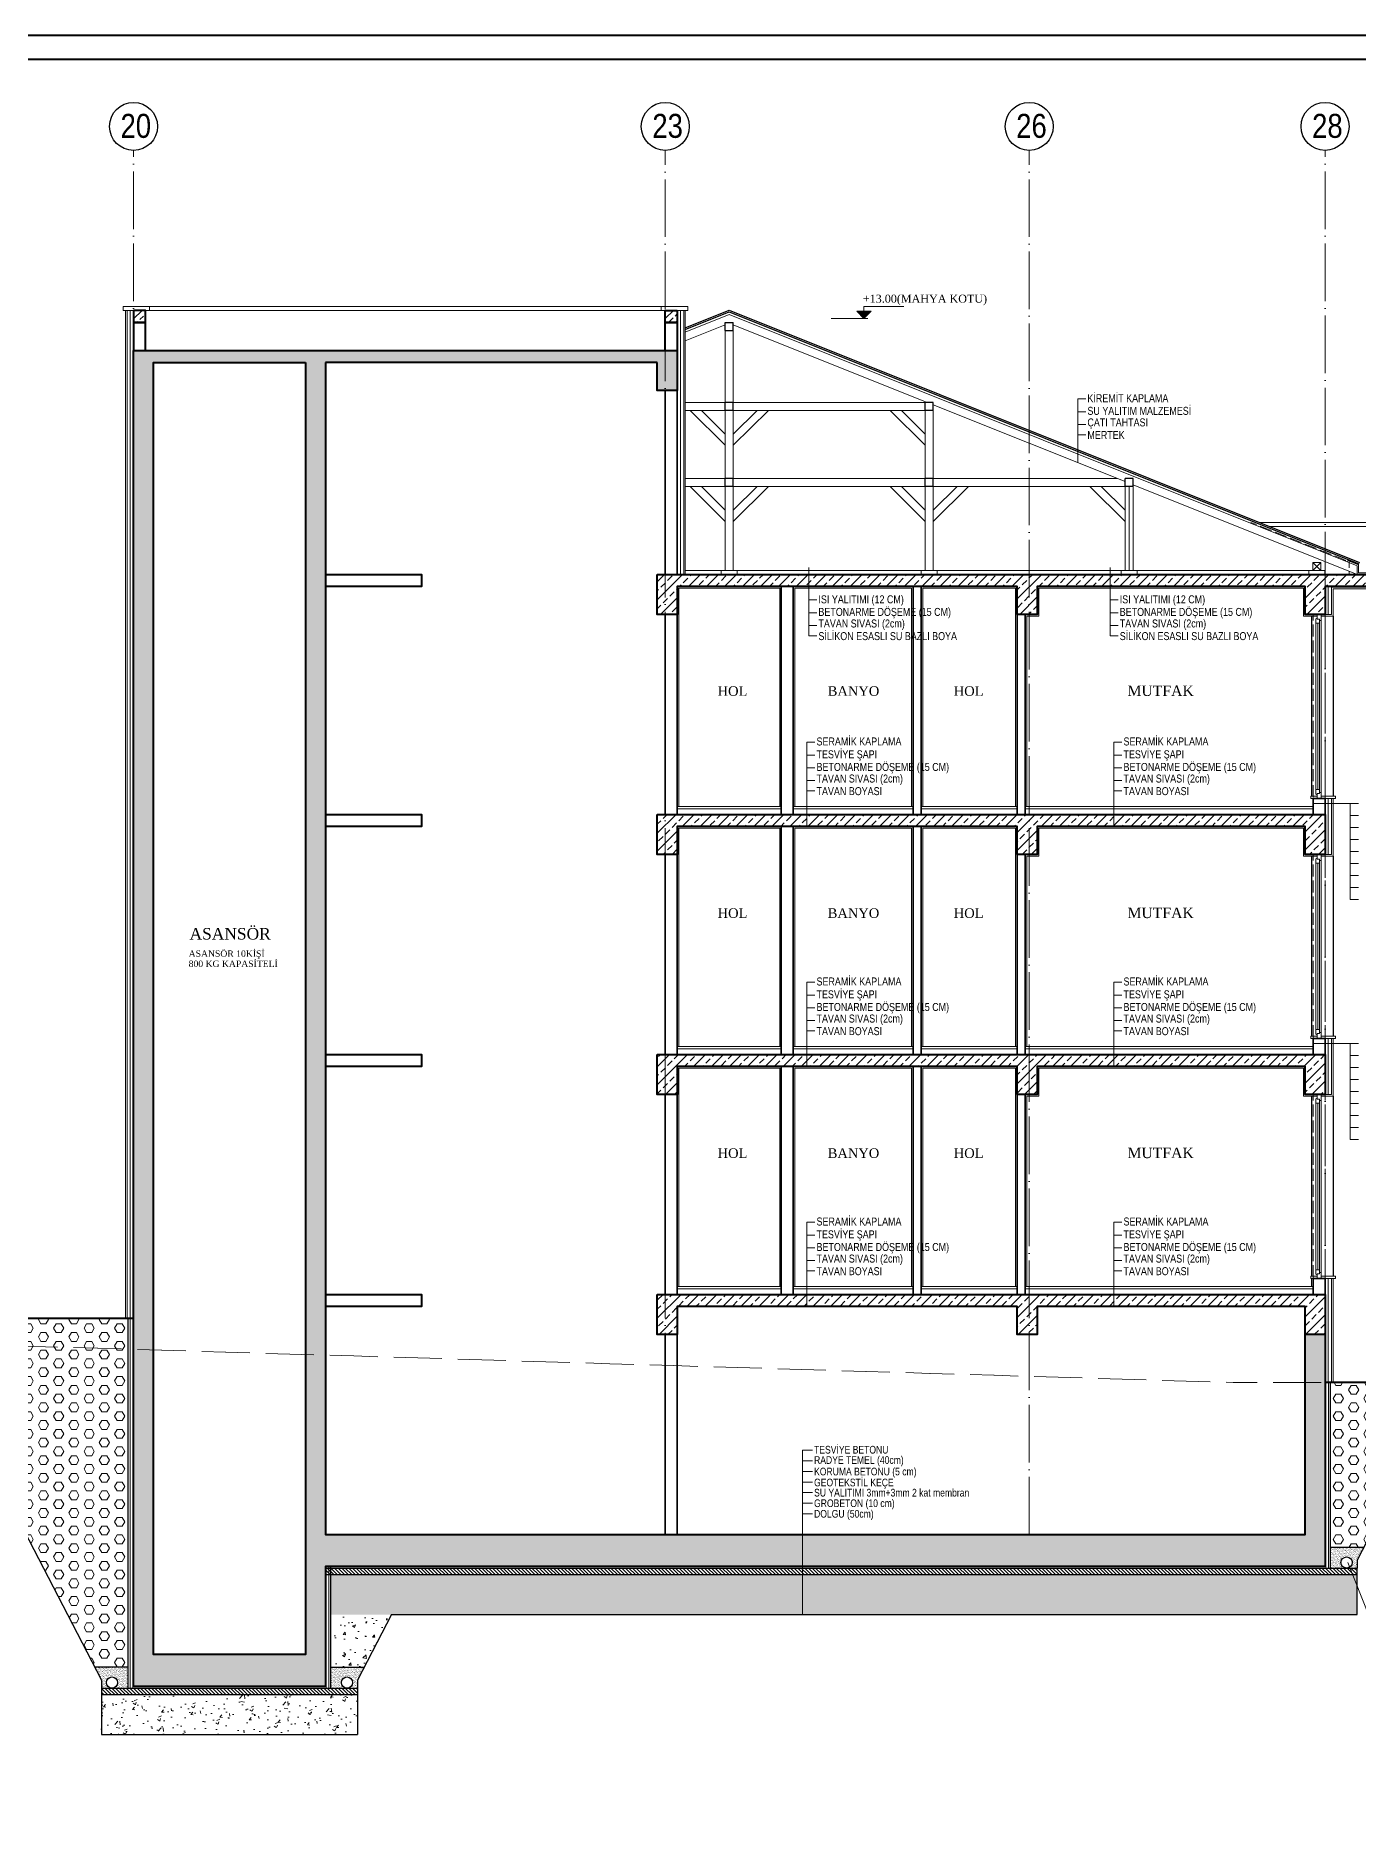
# Model space of a CAD drawing. Header units: millimetres. Extents: x 11587 to 81192, y -36083 to -25300.
# Drawn here: x 66343 to 67997, y -33809 to -31583 of the extents above; entities that cross this region are included whole.
import ezdxf

# ---------------------------------------------------------------- set-up
doc = ezdxf.new("R2010")
doc.units = ezdxf.units.MM
for name, pattern in [('AKS', [30, 24, -3, 0, -3]), ('IZDUSUM1', [20, 7.5, -5, 7.5, 0]), ('STRICHPUNKTX2', [2, 1, -0.5, 0, -0.5])]:
    doc.linetypes.add(name, pattern=pattern)
for name, color, linetype, lineweight in [('A-detay-yalıtım', 193, 'Continuous', 5), ('rtm-aks balon', 20, 'Continuous', 25), ('rtm-aks balon yazı', 7, 'Continuous', 20), ('rtm-aks yeni', 7, 'AKS', 20), ('rtm-antet-02', 140, 'Continuous', 40), ('rtm-beton', 102, 'Continuous', 25), ('rtm-cam', 141, 'Continuous', 9), ('rtm-duv tugla', 22, 'Continuous', 35), ('rtm-izdusum-üst ince', 8, 'IZDUSUM1', 5), ('rtm-izdusum-üst kalın', 211, 'IZDUSUM1', 15), ('rtm-kesit katmanı-04', 33, 'Continuous', 25), ('rtm-kesit katmanı-05', 153, 'Continuous', 20), ('rtm-kesit katmanı-06', 136, 'Continuous', 15), ('rtm-kesit katmanı-07', 244, 'Continuous', 9), ('rtm-kplm dos-seramik', 13, 'Continuous', 9), ('rtm-mhl-yazı-adı', 150, 'Continuous', 30), ('rtm-mhl-yazı-m2', 7, 'Continuous', 20), ('rtm-mhl-yazı-malzeme', 253, 'Continuous', 13), ('rtm-olcu-iç 01', 7, 'Continuous', 20), ('rtm-pen-ahsap', 35, 'Continuous', 13), ('rtm-plan katmanı-07', 135, 'Continuous', 9), ('rtm-sembol kot yazı', 7, 'Continuous', 20), ('rtm-sembol malzeme cizgisi', 242, 'Continuous', 20), ('rtm-symbol lvl', 242, 'Continuous', 20), ('rtm-sıva', 252, 'Continuous', 15), ('rtm-tarama-betonarme', 51, 'Continuous', 15), ('rtm-tarama-cakil', 8, 'Continuous', 5), ('rtm-tas_betonarme', 50, 'Continuous', 40), ('rtm-ylt-sürme', 4, 'Continuous', 5)]:
    doc.layers.add(name, color=color, linetype=linetype, lineweight=lineweight)
doc.layers.add('Tarama', color=7, linetype='Continuous')
doc.styles.add('AKSYAZI', font='ARIALN.TTF')
doc.styles.add('ARIAL', font='times.ttf')
doc.styles.get("Standard").update_dxf_attribs({"font": 'arial.ttf'})
doc.styles.add('VAZ-OLCU', font='times.ttf', dxfattribs={"height": 60})
doc.linetypes.add('BATTING', pattern='A,0.00254,-2.54,[134,ltypeshp.shx,S=2.54,R=0,X=-2.54,Y=0],-5.08,[134,ltypeshp.shx,S=2.54,R=180,X=2.54,Y=0],-2.54', length=10.16254)
pattern_1 = [(45, (-622932.126, -4568835.137), (-8.98025612, 8.98025612), []), (45, (-622923.146, -4568835.137), (-8.98025612, 8.98025612), [6.35, -3.175])]
pattern_2 = [(0, (34573.885, -2309.14), (0, 10.9985226), [6.35, -12.7]), (120, (34573.885, -2309.14), (-9.525, -5.4992613), [6.35, -12.7]), (60, (34580.235, -2309.14), (-9.525, 5.4992613), [6.35, -12.7])]
pattern_3 = [(37.5, (8403.004, -15857.9238), (-0.080001565, 2.447066187), [0, -1.9304, 0, -2.159, 0, -2.06375]), (7.5, (8403.004, -15857.9238), (2.24761642, 3.5841255), [0, -1.0414, 0, -1.7399, 0, -0.66675]), (327.5, (8401.4418, -15857.9238), (3.95496185, 0.00718592), [0, -0.635, 0, -2.286, 0, -2.9845]), (317.5, (8401.442, -15857.9238), (3.81778226, 1.11464662), [0, -0.3175, 0, -1.4986, 0, -1.7145])]
pattern_4 = [(45, (34573.885, -2309.14), (-11.22532, 11.22532), []), (45, (34585.11, -2309.14), (-11.22532, 11.22532), [7.9375, -3.96875])]

msp = doc.modelspace()

# ---------------------------------------------------------------- hatches: boundary and pattern name
at = {"layer": 'rtm-olcu-iç 01'}
h = msp.add_hatch(dxfattribs=at)
h.set_pattern_fill('AR-CONC', color=256, scale=0.2, style=0)
h.set_pattern_definition([(50, (-415118.576, -4539146.48), (36.4369338, -3.1878171), [3.81, -41.91]), (355, (-415118.576, -4539146.48), (-7.0486843, 38.21136905), [3.048, -33.52811683]), (100.4514447, (-415115.54, -4539146.745), (29.38824942, 35.02355038), [3.23800176, -35.61804892]), (46.1842, (-415118.576, -4539136.32), (54.2158082, -8.4084656), [5.715, -62.865]), (96.6355576, (-415114.06, -4539137.02), (47.4808268, 49.4852249), [4.8570046, -53.4271216]), (351.1841512, (-415118.576, -4539136.32), (47.4808268, 49.4852249), [4.5719934, -50.2919464]), (21, (-415113.496, -4539138.86), (30.32287825, -20.45303964), [3.81, -41.91]), (326, (-415113.496, -4539138.86), (12.36040567, 36.83759322), [3.048, -33.528]), (71.451445, (-415110.97, -4539140.564), (42.68328386, 16.38455378), [3.23800176, -35.61798752]), (37.5, (-415118.576, -4539146.48), (0.61772065, 16.911007775), [0, -33.1216, 0, -34.036, 0, -33.655]), (7.5, (-415118.576, -4539146.48), (13.3639325, 20.036114964), [0, -19.4056, 0, -32.3596, 0, -12.827]), (327.5, (-415129.904, -4539146.48), (27.118119033, -1.1457488), [0, -12.7, 0, -39.624, 0, -52.578]), (317.5, (-415134.984, -4539146.48), (29.62583628, 5.08529821), [0, -16.51, 0, -26.3144, 0, -37.338])])
h.paths.add_polyline_path([(66711.78, -33506.34), (66711.78, -33556.34), (67995.08, -33556.34), (67995.06, -33506.34)])
h = msp.add_hatch(dxfattribs=at)
h.set_pattern_fill('AR-CONC', color=256, scale=0.2, style=0)
h.set_pattern_definition([(50, (34573.885, -2309.14), (36.436934, -3.187817), [3.81, -41.91]), (355, (34573.885, -2309.14), (-7.048684, 38.21137), [3.048, -33.528117]), (100.451445, (34576.92, -2309.406), (29.38825, 35.02355), [3.238002, -35.61805]), (46.1842, (34573.885, -2298.98), (54.21581, -8.408466), [5.715, -62.865]), (96.63556, (34578.403, -2299.68), (47.480827, 49.485225), [4.857005, -53.42712]), (351.18415, (34573.885, -2298.98), (47.48083, 49.485225), [4.57199, -50.291946]), (21, (34578.965, -2301.52), (30.322878, -20.45304), [3.81, -41.91]), (326, (34578.965, -2301.52), (12.360406, 36.837593), [3.048, -33.528]), (71.451445, (34581.492, -2303.225), (42.683284, 16.384554), [3.238002, -35.617988]), (37.5, (34573.885, -2309.14), (0.6177207, 16.9110078), [0, -33.1216, 0, -34.036, 0, -33.655]), (7.5, (34573.885, -2309.14), (13.3639325, 20.036115), [0, -19.4056, 0, -32.3596, 0, -12.827]), (327.5, (34562.556, -2309.14), (27.118119, -1.145749), [0, -12.7, 0, -39.624, 0, -52.578]), (317.5, (34557.476, -2309.14), (29.625836, 5.085298), [0, -16.51, 0, -26.3144, 0, -37.338])])
h.paths.add_polyline_path([(66787.62, -33556.34), (66711.78, -33556.34), (66711.78, -33622.34), (66753.38, -33622.34)])
h = msp.add_hatch(dxfattribs=at)
h.set_pattern_fill('AR-CONC', color=256, scale=0.2, style=0)
h.set_pattern_definition([(50, (-415118.576, -4539296.48), (36.4369338, -3.1878171), [3.81, -41.91]), (355, (-415118.576, -4539296.48), (-7.0486843, 38.21136905), [3.048, -33.52811683]), (100.4514447, (-415115.54, -4539296.745), (29.38824942, 35.02355038), [3.23800176, -35.61804892]), (46.1842, (-415118.576, -4539286.32), (54.2158082, -8.4084656), [5.715, -62.865]), (96.6355576, (-415114.06, -4539287.02), (47.4808268, 49.4852249), [4.8570046, -53.4271216]), (351.1841512, (-415118.576, -4539286.32), (47.4808268, 49.4852249), [4.5719934, -50.2919464]), (21, (-415113.496, -4539288.86), (30.32287825, -20.45303964), [3.81, -41.91]), (326, (-415113.496, -4539288.86), (12.36040567, 36.83759322), [3.048, -33.528]), (71.451445, (-415110.97, -4539290.564), (42.68328386, 16.38455378), [3.23800176, -35.61798752]), (37.5, (-415118.576, -4539296.48), (0.61772065, 16.911007775), [0, -33.1216, 0, -34.036, 0, -33.655]), (7.5, (-415118.576, -4539296.48), (13.3639325, 20.036114964), [0, -19.4056, 0, -32.3596, 0, -12.827]), (327.5, (-415129.904, -4539296.48), (27.118119033, -1.1457488), [0, -12.7, 0, -39.624, 0, -52.578]), (317.5, (-415134.984, -4539296.48), (29.62583628, 5.08529821), [0, -16.51, 0, -26.3144, 0, -37.338])])
h.paths.add_polyline_path([(66745.07, -33706.34), (66745.07, -33656.34), (66425.08, -33656.34), (66425.08, -33706.34)])
at = {"layer": 'rtm-symbol lvl'}
msp.add_hatch(color=256, dxfattribs=at).paths.add_polyline_path([(67369.66, -31927.5), (67378.5, -31936.34), (67387.34, -31927.5)])
msp.add_hatch(color=256, dxfattribs=at).paths.add_polyline_path([(67369.66, -31927.5), (67378.5, -31936.34), (67387.34, -31927.5)])
at = {"layer": 'rtm-tarama-betonarme'}
h = msp.add_hatch(dxfattribs=at)
h.set_pattern_fill('ANSI33', color=256, scale=2)
h.set_pattern_definition(pattern_1)
h.paths.add_polyline_path([(66465.08, -31941.34), (66480.08, -31941.34), (66480.08, -31967.86), (66480.08, -31926.34), (66465.08, -31926.34)])
h = msp.add_hatch(dxfattribs=at)
h.set_pattern_fill('ANSI33', color=256, scale=2)
h.set_pattern_definition(pattern_1)
h.paths.add_polyline_path([(67145.08, -31941.34), (67130.08, -31941.34), (67130.08, -31967.86), (67130.08, -31926.34), (67145.08, -31926.34)])
at = {"layer": 'rtm-tarama-betonarme', "ltscale": 1.5}
h = msp.add_hatch(dxfattribs=at)
h.set_pattern_fill('ANSI33', color=256, scale=2.5, style=0)
h.set_pattern_definition(pattern_4)
h.paths.add_polyline_path([(66705.08, -31991.34), (67120.08, -31991.34), (67120.08, -32026.34), (67145.08, -32026.34), (67145.08, -31976.34), (66465.08, -31976.34), (66465.08, -33646.34), (66705.08, -33646.34), (66705.08, -33496.34), (66706.08, -33496.34), (67955.08, -33496.34), (67955.08, -33206.34), (67930.08, -33206.34), (67930.08, -33456.34), (66705.08, -33456.34)])
h.paths.add_polyline_path([(66680.08, -33606.34), (66490.08, -33606.34), (66490.08, -31991.34), (66680.08, -31991.34)], flags=16)
h = msp.add_hatch(dxfattribs=at)
h.set_pattern_fill('ANSI33', color=256, scale=2.5, style=0)
h.set_pattern_definition(pattern_4)
h.paths.add_polyline_path([(67595.08, -32271.34), (67930.08, -32271.34), (67930.08, -32306.34), (67955.08, -32306.34), (67955.08, -32271.34), (68035.08, -32271.34), (68035.08, -32256.34), (67120.08, -32256.34), (67120.08, -32306.34), (67145.08, -32306.34), (67145.08, -32271.34), (67570.08, -32271.34), (67570.08, -32306.34), (67595.08, -32306.34)])
h = msp.add_hatch(dxfattribs=at)
h.set_pattern_fill('ANSI33', color=256, scale=2.5, style=0)
h.set_pattern_definition(pattern_4)
h.paths.add_polyline_path([(67595.08, -32571.34), (67930.08, -32571.34), (67930.08, -32606.34), (67955.08, -32606.34), (67955.08, -32556.34), (67120.08, -32556.34), (67120.08, -32606.34), (67145.08, -32606.34), (67145.08, -32571.34), (67570.08, -32571.34), (67570.08, -32606.34), (67595.08, -32606.34)])
h = msp.add_hatch(dxfattribs=at)
h.set_pattern_fill('ANSI33', color=256, scale=2.5, style=0)
h.set_pattern_definition(pattern_4)
h.paths.add_polyline_path([(67930.08, -32871.34), (67930.08, -32906.34), (67955.08, -32906.34), (67955.08, -32856.34), (67120.08, -32856.34), (67120.08, -32906.34), (67145.08, -32906.34), (67145.08, -32871.34), (67570.08, -32871.34), (67570.08, -32906.34), (67595.08, -32906.34), (67595.08, -32871.34)])
h = msp.add_hatch(dxfattribs=at)
h.set_pattern_fill('ANSI33', color=256, scale=2.5, style=0)
h.set_pattern_definition(pattern_4)
h.paths.add_polyline_path([(67595.08, -33171.34), (67930.08, -33171.34), (67930.08, -33206.34), (67955.08, -33206.34), (67955.08, -33156.34), (67120.08, -33156.34), (67120.08, -33206.34), (67145.08, -33206.34), (67145.08, -33171.34), (67570.08, -33171.34), (67570.08, -33206.34), (67595.08, -33206.34)])
at = {"layer": 'rtm-tarama-cakil'}
h = msp.add_hatch(dxfattribs=at)
h.set_pattern_fill('HEX', color=256, scale=2, style=0)
h.set_pattern_definition(pattern_2)
h.paths.add_polyline_path([(66309.88, -33416.34), (66416.78, -33622.34), (66458.38, -33622.34), (66458.38, -33186.34), (66186.78, -33186.34), (66186.78, -33332.34), (66220.1, -33332.34), (66220.1, -33358.34), (66220.1, -33416.34)])
h = msp.add_hatch(dxfattribs=at)
h.set_pattern_fill('HEX', color=256, scale=2, style=0)
h.set_pattern_definition(pattern_2)
h.paths.add_polyline_path([(67961.78, -33266.34), (67961.78, -33472.34), (68003.38, -33472.34), (68110.28, -33266.34)])
h = msp.add_hatch(dxfattribs=at)
h.set_pattern_fill('AR-SAND', color=256, scale=0.05, style=0)
h.set_pattern_definition([(37.5, (8403.004, -15707.9238), (-0.080001565, 2.447066187), [0, -1.9304, 0, -2.159, 0, -2.06375]), (7.5, (8403.004, -15707.9238), (2.24761642, 3.5841255), [0, -1.0414, 0, -1.7399, 0, -0.66675]), (327.5, (8401.4418, -15707.9238), (3.95496185, 0.00718592), [0, -0.635, 0, -2.286, 0, -2.9845]), (317.5, (8401.442, -15707.9238), (3.81778226, 1.11464662), [0, -0.3175, 0, -1.4986, 0, -1.7145])])
edge = h.paths.add_edge_path()
edge.add_line((67961.78, -33472.34), (68003.38, -33472.34))
edge.add_line((68003.38, -33472.34), (67995.08, -33488.34))
edge.add_line((67995.08, -33488.34), (67995.08, -33498.35))
edge.add_line((67995.08, -33498.35), (67981.98, -33498.34))
edge.add_arc((67981.98, -33491.34), 7, 270, 360)
edge.add_arc((67981.98, -33491.34), 7, 360, 540)
edge.add_arc((67981.98, -33491.34), 7, 540, 630)
edge.add_line((67981.98, -33498.34), (67961.78, -33498.34))
edge.add_line((67961.78, -33498.34), (67961.78, -33472.34))
h = msp.add_hatch(dxfattribs=at)
h.set_pattern_fill('AR-SAND', color=256, scale=0.05, style=0)
h.set_pattern_definition(pattern_3)
edge = h.paths.add_edge_path()
edge.add_line((66458.35, -33622.34), (66416.78, -33622.34))
edge.add_line((66416.78, -33622.34), (66425.05, -33638.34))
edge.add_line((66425.05, -33638.34), (66425.05, -33648.35))
edge.add_line((66425.05, -33648.35), (66438.15, -33648.34))
edge.add_arc((66438.15, -33641.34), 7, 180, 270, ccw=False)
edge.add_arc((66438.15, -33641.34), 7, 0, 180, ccw=False)
edge.add_arc((66438.15, -33641.34), 7, -90, 0, ccw=False)
edge.add_line((66438.15, -33648.34), (66458.35, -33648.34))
edge.add_line((66458.35, -33648.34), (66458.35, -33622.34))
h = msp.add_hatch(dxfattribs=at)
h.set_pattern_fill('AR-SAND', color=256, scale=0.05, style=0)
h.set_pattern_definition(pattern_3)
edge = h.paths.add_edge_path()
edge.add_line((66711.8, -33622.34), (66753.38, -33622.34))
edge.add_line((66753.38, -33622.34), (66745.1, -33638.34))
edge.add_line((66745.1, -33638.34), (66745.1, -33648.35))
edge.add_line((66745.1, -33648.35), (66732, -33648.34))
edge.add_arc((66732, -33641.34), 7, 270, 360)
edge.add_arc((66732, -33641.34), 7, 360, 540)
edge.add_arc((66732, -33641.34), 7, 540, 630)
edge.add_line((66732, -33648.34), (66711.8, -33648.34))
edge.add_line((66711.8, -33648.34), (66711.8, -33622.34))
at = {"layer": 'Tarama'}
h = msp.add_hatch(dxfattribs=at)
h.set_pattern_fill('ANSI31', color=256, angle=90, style=0)
h.set_pattern_definition([(135, (-491175.693, -4547403.4504), (-2.2450640303, -2.2450640303), [])])
h.paths.add_polyline_path([(66705.08, -33498.34), (66705.08, -33506.34), (67995.06, -33506.34), (67995.05, -33498.34)])
h = msp.add_hatch(dxfattribs=at)
h.set_pattern_fill('ANSI31', color=256, angle=90, style=0)
h.set_pattern_definition([(135, (-491175.693, -4547553.4504), (-2.2450640303, -2.2450640303), [])])
h.paths.add_polyline_path([(66745.07, -33656.34), (66745.07, -33648.34), (66425.08, -33648.34), (66425.08, -33656.34)])

# ---------------------------------------------------------------- linework, layer by layer
at = {"layer": 'A-detay-yalıtım', "linetype": 'BATTING', "ltscale": 0.35}
for points in [[(66461.08, -33186.34), (66461.08, -31926.34)], [(67149.08, -32256.34), (67149.08, -31926.34)], [(67959.08, -32306.34), (67959.08, -32271.34)], [(67959.08, -32606.34), (67959.08, -32536.34)], [(67959.08, -32906.34), (67959.08, -32836.34)], [(67959.08, -33266.34), (67959.08, -33136.34)]]:
    msp.add_lwpolyline(points, dxfattribs=at)
at = {"layer": 'A-detay-yalıtım', "linetype": 'BATTING', "ltscale": 0.2}
for points in [[(66460.88, -33648.34), (66460.88, -33186.34)], [(67959.28, -33498.34), (67959.28, -33266.34)], [(66709.28, -33648.34), (66709.28, -33496.34)]]:
    msp.add_lwpolyline(points, dxfattribs=at)
at = {"layer": 'rtm-aks balon'}
for centre in [(66465.08, -31696.34), (67130.08, -31696.34), (67585.08, -31696.34), (67955.08, -31696.34)]:
    msp.add_circle(centre, 30, dxfattribs=at)
at = {"layer": 'rtm-aks yeni', "ltscale": 3}
for p, q in [((66465.08, -33356.34), (66465.08, -31726.34)), ((67130.08, -33456.34), (67130.08, -31726.34)), ((67585.08, -33456.34), (67585.08, -31726.34)), ((67955.08, -33356.34), (67955.08, -31726.34))]:
    msp.add_line(p, q, dxfattribs=at)
at = {"layer": 'rtm-antet-02'}
msp.add_lwpolyline([(59791.61, -31582.89), (59791.61, -36082.89), (68391.61, -36082.89), (68391.61, -31582.89), (59791.61, -31582.89)], dxfattribs=at)
msp.add_lwpolyline([(59821.61, -31612.89), (59821.61, -36052.89), (68361.61, -36052.89), (68361.61, -31612.89)], close=True, dxfattribs=at)
at = {"layer": 'rtm-beton'}
msp.add_line((66705.08, -33498.34), (67995.08, -33498.34), dxfattribs=at)
for points in [[(66705.08, -33506.34), (67995.06, -33506.34)], [(66787.62, -33556.34), (67995.08, -33556.34), (67995.05, -33498.34)], [(66787.62, -33556.34), (66745.07, -33638.34), (66745.07, -33648.34)], [(66425.07, -33648.34), (66745.07, -33648.34)], [(66425.08, -33648.34), (66425.08, -33706.34), (66745.07, -33706.34)], [(66745.07, -33648.34), (66745.07, -33706.34)], [(66425.08, -33656.34), (66745.07, -33656.34)]]:
    msp.add_lwpolyline(points, dxfattribs=at)
at = {"layer": 'rtm-cam'}
for p, q in [((67945.83, -32317.34), (67945.83, -32525.34)), ((67945.83, -32617.34), (67945.83, -32825.34)), ((67945.83, -32917.34), (67945.83, -33125.34))]:
    msp.add_line(p, q, dxfattribs=at)
at = {"layer": 'rtm-duv tugla'}
for points in [[(67130.08, -32026.34), (67130.08, -32256.34)], [(67145.08, -32026.34), (67145.08, -32256.34)], [(67275.08, -32271.34), (67275.08, -32556.34)], [(67290.08, -32271.34), (67290.08, -32556.34)], [(67440.08, -32271.34), (67440.08, -32556.34)], [(67450.08, -32271.34), (67450.08, -32556.34)], [(67130.08, -32306.34), (67130.08, -32556.34)], [(67145.08, -32306.34), (67145.08, -32556.34)], [(67570.08, -32306.34), (67570.08, -32556.34)], [(67580.08, -32306.34), (67580.08, -32556.34)], [(67955.08, -32556.34), (67955.08, -32536.34), (67940.08, -32536.34), (67940.08, -32556.34)], [(67275.08, -32571.34), (67275.08, -32856.34)], [(67290.08, -32571.34), (67290.08, -32856.34)], [(67440.08, -32571.34), (67440.08, -32856.34)], [(67450.08, -32571.34), (67450.08, -32856.34)], [(67130.08, -32606.34), (67130.08, -32856.34)], [(67145.08, -32606.34), (67145.08, -32856.34)], [(67570.08, -32606.34), (67570.08, -32856.34)], [(67580.08, -32606.34), (67580.08, -32856.34)], [(67955.08, -32856.34), (67955.08, -32836.34), (67940.08, -32836.34), (67940.08, -32856.34)], [(67275.08, -32871.34), (67275.08, -33156.34)], [(67290.08, -32871.34), (67290.08, -33156.34)], [(67440.08, -32871.34), (67440.08, -33156.34)], [(67450.08, -32871.34), (67450.08, -33156.34)], [(67130.08, -32906.34), (67130.08, -33156.34)], [(67145.08, -32906.34), (67145.08, -33156.34)], [(67570.08, -32906.34), (67570.08, -33156.34)], [(67580.08, -32906.34), (67580.08, -33156.34)], [(67955.08, -33156.34), (67955.08, -33136.34), (67940.08, -33136.34), (67940.08, -33156.34)], [(67130.08, -33206.34), (67130.08, -33456.34)], [(67145.08, -33206.34), (67145.08, -33456.34)]]:
    msp.add_lwpolyline(points, dxfattribs=at)
at = {"layer": 'rtm-izdusum-üst ince'}
for points in [[(67862.3, -32191.34), (67985.08, -32240.45), (67985.08, -32256.34)], [(67940.08, -32306.34), (67940.08, -32536.34)], [(67955.08, -32306.34), (67955.08, -32536.34)], [(67940.08, -32606.34), (67940.08, -32836.34)], [(67955.08, -32606.34), (67955.08, -32836.34)], [(67940.08, -32906.34), (67940.08, -33136.34)], [(67955.08, -32906.34), (67955.08, -33136.34)]]:
    msp.add_lwpolyline(points, dxfattribs=at)
at = {"layer": 'rtm-izdusum-üst kalın', "ltscale": 4}
msp.add_lwpolyline([(60190.08, -33186.34), (61915.08, -33216.34), (66180.08, -33216.34), (67840.08, -33266.34), (68123.7, -33266.34)], dxfattribs=at)
at = {"layer": 'rtm-kesit katmanı-04'}
for p, q in [((67205.08, -31941.34), (67215.08, -31941.34)), ((67205.08, -31951.34), (67215.08, -31951.34)), ((67215.08, -32041.34), (67205.08, -32041.34)), ((67465.08, -32041.34), (67455.08, -32041.34)), ((67215.08, -32051.34), (67205.08, -32051.34)), ((67465.08, -32051.34), (67455.08, -32051.34)), ((67215.08, -32136.34), (67205.08, -32136.34)), ((67465.08, -32136.34), (67455.08, -32136.34)), ((67715.08, -32136.34), (67705.08, -32136.34)), ((67215.08, -32146.34), (67205.08, -32146.34)), ((67465.08, -32146.34), (67455.08, -32146.34)), ((67715.08, -32146.34), (67705.08, -32146.34))]:
    msp.add_line(p, q, dxfattribs=at)
for points in [[(67155.08, -31948.19), (67210.08, -31926.19), (67998.24, -32241.45)], [(67155.08, -31950.34), (67210.08, -31928.34), (67997.5, -32243.31)], [(67205.08, -31951.34), (67205.08, -31941.34)], [(67215.08, -31951.34), (67215.08, -31941.34)], [(67205.08, -32051.34), (67205.08, -32041.34)], [(67215.08, -32051.34), (67215.08, -32041.34)], [(67455.08, -32051.34), (67455.08, -32041.34)], [(67465.08, -32051.34), (67465.08, -32041.34)], [(67205.08, -32146.34), (67205.08, -32136.34)], [(67215.08, -32146.34), (67215.08, -32136.34)], [(67455.08, -32146.34), (67455.08, -32136.34)], [(67465.08, -32146.34), (67465.08, -32136.34)], [(67705.08, -32146.34), (67705.08, -32136.34)], [(67715.08, -32146.34), (67715.08, -32136.34)], [(67938.08, -32308.34), (67938.08, -32533.34)], [(67965.08, -32308.34), (67965.08, -32533.34)], [(67938.08, -32608.34), (67938.08, -32833.34)], [(67965.08, -32608.34), (67965.08, -32833.34)], [(67938.08, -32908.34), (67938.08, -33133.34)], [(67965.08, -32908.34), (67965.08, -33133.34)], [(66458.38, -33648.34), (66458.38, -33186.34)], [(67961.78, -33498.34), (67961.78, -33266.34)], [(68110.28, -33266.34), (67995.08, -33488.34), (67995.08, -33498.34)], [(66220.1, -33416.34), (66309.88, -33416.34), (66425.08, -33638.34), (66425.08, -33648.34)], [(67961.78, -33472.34), (68003.38, -33472.34)], [(66711.78, -33648.34), (66711.78, -33496.34)], [(66458.35, -33622.34), (66416.78, -33622.34)], [(66711.8, -33622.34), (66753.38, -33622.34)]]:
    msp.add_lwpolyline(points, dxfattribs=at)
for centre in [(67981.98, -33491.34), (66438.15, -33641.34), (66732, -33641.34)]:
    msp.add_circle(centre, 7, dxfattribs=at)
at = {"layer": 'rtm-kesit katmanı-05'}
for p, q in [((67205.08, -32251.34), (67205.08, -31951.34)), ((67215.08, -32251.34), (67215.08, -31951.34)), ((67455.08, -32251.34), (67455.08, -32051.34)), ((67465.08, -32251.34), (67465.08, -32051.34)), ((67705.08, -32251.34), (67705.08, -32146.34)), ((67710.08, -32146.34), (67710.08, -32251.34)), ((67715.08, -32251.34), (67715.08, -32146.34))]:
    msp.add_line(p, q, dxfattribs=at)
for points in [[(67995.08, -32245.57), (67210.08, -31931.57), (67155.08, -31953.57)], [(67155.08, -31964.34), (67205.08, -31944.34)], [(67457.58, -32041.34), (67215.08, -31944.34)], [(67465.08, -32041.34), (67155.08, -32041.34)], [(67705.08, -32140.34), (67465.08, -32044.34)], [(67465.08, -32051.34), (67155.08, -32051.34)], [(67205.08, -32094.99), (67205.08, -32094.99), (67161.09, -32051.34)], [(67175.29, -32051.34), (67205.08, -32080.9)], [(67244.87, -32051.34), (67215.08, -32080.9)], [(67215.08, -32094.99), (67215.08, -32094.99), (67259.06, -32051.34)], [(67455.08, -32094.99), (67455.08, -32094.99), (67411.09, -32051.34)], [(67425.29, -32051.34), (67455.08, -32080.9)], [(67695.08, -32136.34), (67155.08, -32136.34)], [(67705.08, -32146.34), (67155.08, -32146.34)], [(67205.08, -32189.99), (67205.08, -32189.99), (67161.09, -32146.34)], [(67175.29, -32146.34), (67205.08, -32175.9)], [(67244.87, -32146.34), (67215.08, -32175.9)], [(67215.08, -32189.99), (67215.08, -32189.99), (67259.06, -32146.34)], [(67455.08, -32189.99), (67455.08, -32189.99), (67411.09, -32146.34)], [(67425.29, -32146.34), (67455.08, -32175.9)], [(67494.87, -32146.34), (67465.08, -32175.9)], [(67465.08, -32189.99), (67465.08, -32189.99), (67509.06, -32146.34)], [(67705.08, -32189.99), (67705.08, -32189.99), (67661.09, -32146.34)], [(67675.29, -32146.34), (67705.08, -32175.9)], [(67995.08, -32256.34), (67715.08, -32144.34)], [(67220.08, -32256.34), (67220.08, -32251.34), (67200.08, -32251.34), (67200.08, -32256.34)], [(67220.08, -32256.34), (67220.08, -32251.34), (67200.08, -32251.34), (67200.08, -32256.34)], [(67470.08, -32256.34), (67470.08, -32251.34), (67450.08, -32251.34), (67450.08, -32256.34)], [(67470.08, -32256.34), (67470.08, -32251.34), (67450.08, -32251.34), (67450.08, -32256.34)], [(67720.08, -32256.34), (67720.08, -32251.34), (67700.08, -32251.34), (67700.08, -32256.34)], [(67720.08, -32256.34), (67720.08, -32251.34), (67700.08, -32251.34), (67700.08, -32256.34)], [(67949.62, -32251.34), (67949.62, -32241.34), (67939.62, -32241.34), (67939.62, -32251.34), (67954.62, -32251.34), (67954.62, -32256.34), (67934.62, -32256.34), (67934.62, -32251.34), (67949.62, -32251.34)], [(67995.08, -32256.34), (67995.08, -32245.57)]]:
    msp.add_lwpolyline(points, dxfattribs=at)
at = {"layer": 'rtm-kesit katmanı-06'}
msp.add_lwpolyline([(67934.62, -32251.34), (67155.08, -32251.34)], dxfattribs=at)
at = {"layer": 'rtm-kesit katmanı-07', "ltscale": 2}
for points in [[(67939.62, -32241.34), (67949.62, -32251.34)], [(67939.62, -32251.34), (67949.62, -32241.34)]]:
    msp.add_lwpolyline(points, dxfattribs=at)
at = {"layer": 'rtm-kplm dos-seramik'}
for points in [[(67945.08, -32536.34), (67937.08, -32536.34), (67937.08, -32533.34), (67945.08, -32533.34)], [(67950.08, -32536.34), (67968.08, -32536.34), (67968.08, -32533.34), (67950.08, -32533.34)], [(67145.08, -32546.34), (67275.08, -32546.34)], [(67145.08, -32549.34), (67275.08, -32549.34)], [(67290.08, -32546.34), (67440.08, -32546.34)], [(67290.08, -32549.34), (67440.08, -32549.34)], [(67450.08, -32546.34), (67570.08, -32546.34)], [(67450.08, -32549.34), (67570.08, -32549.34)], [(67580.08, -32546.34), (67940.08, -32546.34)], [(67580.08, -32549.34), (67940.08, -32549.34)], [(67145.08, -32846.34), (67275.08, -32846.34)], [(67145.08, -32849.34), (67275.08, -32849.34)], [(67290.08, -32846.34), (67440.08, -32846.34)], [(67290.08, -32849.34), (67440.08, -32849.34)], [(67450.08, -32846.34), (67570.08, -32846.34)], [(67450.08, -32849.34), (67570.08, -32849.34)], [(67580.08, -32846.34), (67940.08, -32846.34)], [(67580.08, -32849.34), (67940.08, -32849.34)], [(67945.08, -32836.34), (67937.08, -32836.34), (67937.08, -32833.34), (67945.08, -32833.34)], [(67950.08, -32836.34), (67968.08, -32836.34), (67968.08, -32833.34), (67950.08, -32833.34)], [(67945.08, -33136.34), (67937.08, -33136.34), (67937.08, -33133.34), (67945.08, -33133.34)], [(67950.08, -33136.34), (67968.08, -33136.34), (67968.08, -33133.34), (67950.08, -33133.34)], [(67145.08, -33146.34), (67275.08, -33146.34)], [(67145.08, -33149.34), (67275.08, -33149.34)], [(67290.08, -33146.34), (67440.08, -33146.34)], [(67290.08, -33149.34), (67440.08, -33149.34)], [(67450.08, -33146.34), (67570.08, -33146.34)], [(67450.08, -33149.34), (67570.08, -33149.34)], [(67580.08, -33146.34), (67940.08, -33146.34)], [(67580.08, -33149.34), (67940.08, -33149.34)]]:
    msp.add_lwpolyline(points, dxfattribs=at)
at = {"layer": 'rtm-pen-ahsap'}
for p, q in [((67943.58, -32311.71), (67943.58, -32317.34)), ((67943.58, -32525.34), (67943.58, -32317.34)), ((67948.08, -32317.34), (67943.58, -32317.34)), ((67945.08, -32306.34), (67945.08, -32312.34)), ((67948.08, -32312.34), (67945.08, -32312.34)), ((67948.08, -32312.34), (67948.08, -32317.34)), ((67950.08, -32313.84), (67948.08, -32313.84)), ((67948.08, -32525.34), (67948.08, -32317.34)), ((67950.08, -32313.84), (67950.08, -32306.34)), ((67948.08, -32525.34), (67943.58, -32525.34)), ((67943.58, -32525.34), (67943.58, -32530.98)), ((67943.58, -32530.98), (67945.08, -32531.84)), ((67948.08, -32530.34), (67945.08, -32530.34)), ((67945.08, -32536.34), (67945.08, -32530.34)), ((67945.08, -32536.34), (67950.08, -32536.34)), ((67948.08, -32525.34), (67948.08, -32530.34)), ((67950.08, -32528.84), (67948.08, -32528.84)), ((67950.08, -32528.84), (67950.08, -32536.34)), ((67945.08, -32606.34), (67945.08, -32612.34)), ((67950.08, -32613.84), (67950.08, -32606.34)), ((67943.58, -32611.71), (67943.58, -32617.34)), ((67943.58, -32825.34), (67943.58, -32617.34)), ((67948.08, -32617.34), (67943.58, -32617.34)), ((67948.08, -32612.34), (67945.08, -32612.34)), ((67948.08, -32612.34), (67948.08, -32617.34)), ((67950.08, -32613.84), (67948.08, -32613.84)), ((67948.08, -32825.34), (67948.08, -32617.34)), ((67948.08, -32825.34), (67943.58, -32825.34)), ((67943.58, -32825.34), (67943.58, -32830.98)), ((67948.08, -32825.34), (67948.08, -32830.34)), ((67950.08, -32828.84), (67948.08, -32828.84)), ((67950.08, -32828.84), (67950.08, -32836.34)), ((67943.58, -32830.98), (67945.08, -32831.84)), ((67948.08, -32830.34), (67945.08, -32830.34)), ((67945.08, -32836.34), (67945.08, -32830.34)), ((67945.08, -32836.34), (67950.08, -32836.34)), ((67943.58, -32911.71), (67943.58, -32917.34)), ((67943.58, -33125.34), (67943.58, -32917.34)), ((67948.08, -32917.34), (67943.58, -32917.34)), ((67945.08, -32906.34), (67945.08, -32912.34)), ((67948.08, -32912.34), (67945.08, -32912.34)), ((67948.08, -32912.34), (67948.08, -32917.34)), ((67950.08, -32913.84), (67948.08, -32913.84)), ((67948.08, -33125.34), (67948.08, -32917.34)), ((67950.08, -32913.84), (67950.08, -32906.34)), ((67948.08, -33125.34), (67943.58, -33125.34)), ((67943.58, -33125.34), (67943.58, -33130.98)), ((67943.58, -33130.98), (67945.08, -33131.84)), ((67948.08, -33130.34), (67945.08, -33130.34)), ((67945.08, -33136.34), (67945.08, -33130.34)), ((67945.08, -33136.34), (67950.08, -33136.34)), ((67948.08, -33125.34), (67948.08, -33130.34)), ((67950.08, -33128.84), (67948.08, -33128.84)), ((67950.08, -33128.84), (67950.08, -33136.34))]:
    msp.add_line(p, q, dxfattribs=at)
for points in [[(67943.58, -32311.71), (67945.08, -32310.84)], [(67943.58, -32611.71), (67945.08, -32610.84)], [(67943.58, -32911.71), (67945.08, -32910.84)]]:
    msp.add_lwpolyline(points, dxfattribs=at)
at = {"layer": 'rtm-plan katmanı-07'}
for points in [[(67950.08, -32313.84), (67950.08, -32528.84)], [(67950.08, -32613.84), (67950.08, -32828.84)], [(67950.08, -32913.84), (67950.08, -33128.84)]]:
    msp.add_lwpolyline(points, dxfattribs=at)
at = {"layer": 'rtm-sembol malzeme cizgisi'}
for p, q in [((67655.82, -32036.85), (67645.75, -32036.85)), ((67655.82, -32052.98), (67645.75, -32052.98)), ((67655.82, -32068.78), (67645.75, -32068.78)), ((67655.82, -32081.86), (67645.75, -32081.86)), ((67319.44, -32288.17), (67309.37, -32288.17)), ((67696.24, -32288.17), (67686.17, -32288.17)), ((67319.44, -32304.31), (67309.37, -32304.31)), ((67696.24, -32304.31), (67686.17, -32304.31)), ((67319.44, -32320.1), (67309.37, -32320.1)), ((67319.44, -32333.18), (67309.37, -32333.18)), ((67696.24, -32320.1), (67686.17, -32320.1)), ((67696.24, -32333.18), (67686.17, -32333.18)), ((67317.07, -32465.81), (67307, -32465.81)), ((67700.92, -32465.81), (67690.85, -32465.81)), ((67317.07, -32482.29), (67307, -32482.29)), ((67700.92, -32482.29), (67690.85, -32482.29)), ((67317.07, -32498.08), (67307, -32498.08)), ((67317.07, -32513.88), (67307, -32513.88)), ((67700.92, -32498.08), (67690.85, -32498.08)), ((67700.92, -32513.88), (67690.85, -32513.88)), ((67317.07, -32526.96), (67307, -32526.96)), ((67700.92, -32526.96), (67690.85, -32526.96)), ((67940.08, -32542.48), (67996.7, -32542.48)), ((67986.52, -32557.48), (67996.7, -32557.48)), ((67986.52, -32572.48), (67996.7, -32572.48)), ((67986.52, -32587.48), (67996.7, -32587.48)), ((67986.52, -32602.48), (67996.7, -32602.48)), ((67986.52, -32617.48), (67996.7, -32617.48)), ((67986.52, -32632.48), (67996.7, -32632.48)), ((67986.52, -32647.48), (67996.7, -32647.48)), ((67986.52, -32662.48), (67996.7, -32662.48)), ((67317.07, -32765.81), (67307, -32765.81)), ((67317.07, -32782.29), (67307, -32782.29)), ((67700.92, -32765.81), (67690.85, -32765.81)), ((67700.92, -32782.29), (67690.85, -32782.29)), ((67317.07, -32798.08), (67307, -32798.08)), ((67700.92, -32798.08), (67690.85, -32798.08)), ((67317.07, -32813.88), (67307, -32813.88)), ((67317.07, -32826.96), (67307, -32826.96)), ((67700.92, -32813.88), (67690.85, -32813.88)), ((67700.92, -32826.96), (67690.85, -32826.96)), ((67940.08, -32842.79), (67996.7, -32842.79)), ((67986.52, -32857.79), (67996.7, -32857.79)), ((67986.52, -32872.79), (67996.7, -32872.79)), ((67986.52, -32887.79), (67996.7, -32887.79)), ((67986.52, -32902.79), (67996.7, -32902.79)), ((67986.52, -32917.79), (67996.7, -32917.79)), ((67986.52, -32932.79), (67996.7, -32932.79)), ((67986.52, -32947.79), (67996.7, -32947.79)), ((67986.52, -32962.79), (67996.7, -32962.79)), ((67317.07, -33065.81), (67307, -33065.81)), ((67700.92, -33065.81), (67690.85, -33065.81)), ((67317.07, -33082.29), (67307, -33082.29)), ((67700.92, -33082.29), (67690.85, -33082.29)), ((67317.07, -33098.08), (67307, -33098.08)), ((67317.07, -33113.88), (67307, -33113.88)), ((67700.92, -33098.08), (67690.85, -33098.08)), ((67700.92, -33113.88), (67690.85, -33113.88)), ((67317.07, -33126.96), (67307, -33126.96)), ((67700.92, -33126.96), (67690.85, -33126.96)), ((67301.74, -33556.34), (67301.74, -33350.92)), ((67301.74, -33350.92), (67313.96, -33350.92)), ((67301.74, -33364.42), (67313.96, -33364.42)), ((67301.74, -33377.62), (67313.96, -33377.62)), ((67301.74, -33390.82), (67313.96, -33390.82)), ((67301.74, -33404.02), (67313.96, -33404.02)), ((67301.74, -33417.22), (67313.96, -33417.22)), ((67301.74, -33430.42), (67313.96, -33430.42))]:
    msp.add_line(p, q, dxfattribs=at)
for points in [[(67645.75, -32116.61), (67645.75, -32036.85)], [(67309.37, -32333.18), (67309.37, -32247.65)], [(67686.17, -32333.18), (67686.17, -32247.65)], [(67307, -32571.34), (67307, -32465.81)], [(67690.85, -32571.34), (67690.85, -32465.81)], [(67986.52, -32542.48), (67986.52, -32662.48)], [(67307, -32871.34), (67307, -32765.81)], [(67690.85, -32871.34), (67690.85, -32765.81)], [(67986.52, -32842.79), (67986.52, -32962.79)], [(67307, -33171.34), (67307, -33065.81)], [(67690.85, -33171.34), (67690.85, -33065.81)], [(67983.65, -33491.34), (68019.41, -33581.67), (68215.66, -33581.67)]]:
    msp.add_lwpolyline(points, dxfattribs=at)
at = {"layer": 'rtm-symbol lvl'}
msp.add_line((67337.66, -31936.34), (67383.45, -31936.34), dxfattribs=at)
msp.add_lwpolyline([(67369.66, -31927.5), (67378.5, -31936.34), (67387.34, -31927.5)], close=True, dxfattribs=at)
msp.add_lwpolyline([(67369.66, -31927.5), (67378.5, -31936.34), (67387.34, -31927.5)], close=True, dxfattribs=at)
msp.add_lwpolyline([(67428.5, -31921.34), (67378.5, -31921.34), (67378.5, -31936.34)], dxfattribs=at)
at = {"layer": 'rtm-sıva'}
for p, q in [((67125.08, -31921.34), (66485.08, -31921.34)), ((67125.08, -31926.34), (66485.08, -31926.34)), ((68015.08, -32191.34), (67872.97, -32191.34)), ((68015.08, -32196.34), (67885.47, -32196.34))]:
    msp.add_line(p, q, dxfattribs=at)
for points in [[(66480.08, -31926.34), (66485.08, -31926.34), (66485.08, -31921.34), (66452.08, -31921.34), (66452.08, -31926.34), (66480.08, -31926.34)], [(66455.08, -33186.34), (66455.08, -31926.34)], [(66457.08, -33186.34), (66457.08, -31926.34)], [(67130.08, -31926.34), (67125.08, -31926.34), (67125.08, -31921.34), (67158.08, -31921.34), (67158.08, -31926.34), (67130.08, -31926.34)], [(67153.08, -32256.34), (67153.08, -31926.34)], [(67155.08, -32256.34), (67155.08, -31926.34)], [(67963.08, -32272.34), (68043.08, -32272.34), (68043.08, -32196.34)], [(67965.08, -32274.34), (68045.08, -32274.34), (68045.08, -32196.34)], [(68020.08, -32237.65), (68018.08, -32237.65), (68018.08, -32254.34), (67997.08, -32254.34), (67997.08, -32244.37), (67983.47, -32238.88), (67982.73, -32240.63), (67995.08, -32245.57), (67995.08, -32256.34), (67995.08, -32256.34)], [(67273.08, -32546.34), (67273.08, -32273.34), (67147.08, -32273.34), (67147.08, -32546.34)], [(67438.08, -32546.34), (67438.08, -32273.34), (67292.08, -32273.34), (67292.08, -32546.34)], [(67568.08, -32546.34), (67568.08, -32273.34), (67452.08, -32273.34), (67452.08, -32546.34)], [(67945.08, -32308.34), (67928.08, -32308.34), (67928.08, -32273.34), (67597.08, -32273.34), (67597.08, -32308.34), (67582.08, -32308.34), (67582.08, -32546.34)], [(67950.08, -32306.34), (67963.08, -32306.34), (67963.08, -32272.34)], [(67950.08, -32308.34), (67965.08, -32308.34), (67965.08, -32274.34)], [(67950.08, -32606.34), (67963.08, -32606.34), (67963.08, -32536.34)], [(67950.08, -32608.34), (67965.08, -32608.34), (67965.08, -32536.34)], [(67273.08, -32846.34), (67273.08, -32573.34), (67147.08, -32573.34), (67147.08, -32846.34)], [(67438.08, -32846.34), (67438.08, -32573.34), (67292.08, -32573.34), (67292.08, -32846.34)], [(67568.08, -32846.34), (67568.08, -32573.34), (67452.08, -32573.34), (67452.08, -32846.34)], [(67945.08, -32608.34), (67928.08, -32608.34), (67928.08, -32573.34), (67597.08, -32573.34), (67597.08, -32608.34), (67582.08, -32608.34), (67582.08, -32846.34)], [(67950.08, -32906.34), (67963.08, -32906.34), (67963.08, -32836.34)], [(67950.08, -32908.34), (67965.08, -32908.34), (67965.08, -32836.34)], [(67273.08, -33146.34), (67273.08, -32873.34), (67147.08, -32873.34), (67147.08, -33146.34)], [(67438.08, -33146.34), (67438.08, -32873.34), (67292.08, -32873.34), (67292.08, -33146.34)], [(67568.08, -33146.34), (67568.08, -32873.34), (67452.08, -32873.34), (67452.08, -33146.34)], [(67945.08, -32908.34), (67928.08, -32908.34), (67928.08, -32873.34), (67597.08, -32873.34), (67597.08, -32908.34), (67582.08, -32908.34), (67582.08, -33146.34)], [(67938.08, -33146.34), (67938.08, -33136.34)], [(67963.08, -33266.34), (67963.08, -33136.34)], [(67965.08, -33266.34), (67965.08, -33136.34)]]:
    msp.add_lwpolyline(points, dxfattribs=at)
at = {"layer": 'rtm-tas_betonarme'}
for points in [[(66465.08, -31926.34), (66465.08, -31941.34), (66480.08, -31941.34), (66480.08, -31926.34), (66465.08, -31926.34)], [(67145.08, -31926.34), (67145.08, -31941.34), (67130.08, -31941.34), (67130.08, -31926.34), (67145.08, -31926.34)], [(66480.08, -31976.34), (66480.08, -31941.34), (66465.08, -31941.34), (66465.08, -31976.34)], [(67130.08, -31976.34), (67130.08, -31941.34), (67145.08, -31941.34), (67145.08, -31976.34)], [(67955.08, -33206.34), (67955.08, -33496.34), (66705.08, -33496.34), (66705.08, -33646.34), (66465.08, -33646.34), (66465.08, -31976.34), (67145.08, -31976.34)], [(67145.08, -31976.34), (67145.08, -32026.34), (67120.08, -32026.34), (67120.08, -31991.34)], [(66680.08, -31991.34), (66680.08, -33606.34), (66490.08, -33606.34), (66490.08, -31991.34), (66680.08, -31991.34)], [(66705.08, -31991.34), (66705.08, -33456.34), (67930.08, -33456.34), (67930.08, -33206.34)], [(67120.08, -31991.34), (66705.08, -31991.34)], [(66705.08, -32256.34), (66825.08, -32256.34), (66825.08, -32271.34), (66705.08, -32271.34)], [(66705.08, -32556.34), (66825.08, -32556.34), (66825.08, -32571.34), (66705.08, -32571.34)], [(66705.08, -32856.34), (66825.08, -32856.34), (66825.08, -32871.34), (66705.08, -32871.34)], [(66705.08, -33156.34), (66825.08, -33156.34), (66825.08, -33171.34), (66705.08, -33171.34)], [(66465.08, -33186.34), (66180.08, -33186.34)], [(68270.3, -33266.34), (67955.08, -33266.34)]]:
    msp.add_lwpolyline(points, dxfattribs=at)
for points in [[(67120.08, -32256.34), (68035.08, -32256.34), (68035.08, -32271.34), (67955.08, -32271.34), (67955.08, -32306.34), (67930.08, -32306.34), (67930.08, -32271.34), (67595.08, -32271.34), (67595.08, -32306.34), (67570.08, -32306.34), (67570.08, -32271.34), (67145.08, -32271.34), (67145.08, -32306.34), (67120.08, -32306.34)], [(67120.08, -32556.34), (67955.08, -32556.34), (67955.08, -32606.34), (67930.08, -32606.34), (67930.08, -32571.34), (67595.08, -32571.34), (67595.08, -32606.34), (67570.08, -32606.34), (67570.08, -32571.34), (67145.08, -32571.34), (67145.08, -32606.34), (67120.08, -32606.34)], [(67120.08, -32856.34), (67955.08, -32856.34), (67955.08, -32906.34), (67930.08, -32906.34), (67930.08, -32871.34), (67595.08, -32871.34), (67595.08, -32906.34), (67570.08, -32906.34), (67570.08, -32871.34), (67145.08, -32871.34), (67145.08, -32906.34), (67120.08, -32906.34)], [(67120.08, -33156.34), (67955.08, -33156.34), (67955.08, -33206.34), (67930.08, -33206.34), (67930.08, -33171.34), (67595.08, -33171.34), (67595.08, -33206.34), (67570.08, -33206.34), (67570.08, -33171.34), (67145.08, -33171.34), (67145.08, -33206.34), (67120.08, -33206.34)]]:
    msp.add_lwpolyline(points, close=True, dxfattribs=at)
at = {"layer": 'rtm-ylt-sürme', "linetype": 'STRICHPUNKTX2', "ltscale": 10, "const_width": 0.865}
for points in [[(66464.08, -33156.34), (66464.08, -33648.34)], [(67956.08, -33156.34), (67956.08, -33498.34)], [(66706.08, -33496.34), (66706.08, -33648.34)]]:
    msp.add_lwpolyline(points, dxfattribs=at)

# ---------------------------------------------------------------- texts
at = {"layer": 'rtm-aks balon yazı', "char_height": 30, "width": 27.7214, "attachment_point": 7, "style": 'AKSYAZI'}
for s, insert in [('20', (66448.85, -31711.11)), ('23', (67113.85, -31711.11)), ('26', (67568.85, -31711.11)), ('28', (67938.85, -31711.11))]:
    msp.add_mtext(s, dxfattribs=dict(at, insert=insert))
at = {"layer": 'rtm-mhl-yazı-adı', "style": 'ARIAL'}
for s, height, p in [('HOL', 12, (67195.46, -32408.09)), ('BANYO', 12, (67333.18, -32408.09)), ('HOL', 12, (67490.75, -32408.09)), ('MUTFAK', 13, (67707.98, -32408.27)), ('HOL', 12, (67195.46, -32685.68)), ('BANYO', 12, (67333.18, -32685.68)), ('HOL', 12, (67490.75, -32685.68)), ('MUTFAK', 13, (67707.98, -32685.87)), ('ASANSÖR ', 14.4, (66535.17, -32712.68)), ('HOL', 12, (67195.46, -32985.68)), ('BANYO', 12, (67333.18, -32985.68)), ('HOL', 12, (67490.75, -32985.68)), ('MUTFAK', 13, (67707.98, -32985.87))]:
    msp.add_text(s, height=height, dxfattribs=at).set_placement(p)
at = {"layer": 'rtm-mhl-yazı-m2', "style": 'ARIAL'}
for s, p in [('ASANSÖR 10KİŞİ', (66534.05, -32734.3)), ('800 KG KAPASİTELİ ', (66534.05, -32746.98))]:
    msp.add_text(s, height=8, dxfattribs=at).set_placement(p)
at = {"layer": 'rtm-mhl-yazı-malzeme', "width": 0.8}
for s, height, p in [('KİREMİT KAPLAMA', 10, (67657.91, -32041.16)), ('SU YALITIM MALZEMESİ', 10, (67657.91, -32056.88)), ('ÇATI TAHTASI', 10, (67657.91, -32071.34)), ('MERTEK', 10, (67657.91, -32087.12)), ('ISI YALITIMI (12 CM)', 10, (67321.54, -32292.49)), ('ISI YALITIMI (12 CM)', 10, (67698.33, -32292.49)), ('TAVAN SIVASI (2cm) ', 10, (67321.54, -32322.66)), ('BETONARME DÖŞEME (15 CM) ', 10, (67321.54, -32308.21)), ('TAVAN SIVASI (2cm) ', 10, (67698.33, -32322.66)), ('BETONARME DÖŞEME (15 CM) ', 10, (67698.33, -32308.21)), ('SİLİKON ESASLI SU BAZLI BOYA', 10, (67321.54, -32338.44)), ('SİLİKON ESASLI SU BAZLI BOYA', 10, (67698.33, -32338.44)), ('TESVİYE ŞAPI', 10, (67319.16, -32486.19)), ('SERAMİK KAPLAMA', 10, (67319.16, -32470.13)), ('TESVİYE ŞAPI', 10, (67703.01, -32486.19)), ('SERAMİK KAPLAMA', 10, (67703.01, -32470.13)), ('BETONARME DÖŞEME (15 CM) ', 10, (67319.16, -32501.98)), ('BETONARME DÖŞEME (15 CM) ', 10, (67703.01, -32501.98)), ('TAVAN SIVASI (2cm) ', 10, (67319.16, -32516.44)), ('TAVAN SIVASI (2cm) ', 10, (67703.01, -32516.44)), ('TAVAN BOYASI', 10, (67319.16, -32532.22)), ('TAVAN BOYASI', 10, (67703.01, -32532.22)), ('SERAMİK KAPLAMA', 10, (67319.16, -32770.13)), ('SERAMİK KAPLAMA', 10, (67703.01, -32770.13)), ('TESVİYE ŞAPI', 10, (67319.16, -32786.19)), ('TESVİYE ŞAPI', 10, (67703.01, -32786.19)), ('TAVAN SIVASI (2cm) ', 10, (67319.16, -32816.44)), ('BETONARME DÖŞEME (15 CM) ', 10, (67319.16, -32801.98)), ('TAVAN SIVASI (2cm) ', 10, (67703.01, -32816.44)), ('BETONARME DÖŞEME (15 CM) ', 10, (67703.01, -32801.98)), ('TAVAN BOYASI', 10, (67319.16, -32832.22)), ('TAVAN BOYASI', 10, (67703.01, -32832.22)), ('TESVİYE ŞAPI', 10, (67319.16, -33086.19)), ('SERAMİK KAPLAMA', 10, (67319.16, -33070.13)), ('TESVİYE ŞAPI', 10, (67703.01, -33086.19)), ('SERAMİK KAPLAMA', 10, (67703.01, -33070.13)), ('BETONARME DÖŞEME (15 CM) ', 10, (67319.16, -33101.98)), ('BETONARME DÖŞEME (15 CM) ', 10, (67703.01, -33101.98)), ('TAVAN SIVASI (2cm) ', 10, (67319.16, -33116.44)), ('TAVAN SIVASI (2cm) ', 10, (67703.01, -33116.44)), ('TAVAN BOYASI', 10, (67319.16, -33132.22)), ('TAVAN BOYASI', 10, (67703.01, -33132.22)), ('TESVİYE BETONU ', 9.6, (67316.1, -33355.17)), ('RADYE TEMEL (40cm)', 9.6, (67316.1, -33368.05)), ('GEOTEKSTİL KEÇE ', 9.6, (67316.1, -33396.13)), ('KORUMA BETONU (5 cm)', 9.6, (67316.1, -33382.45)), ('SU YALITIMI 3mm+3mm 2 kat membran ', 9.6, (67316.1, -33408.85)), ('GROBETON (10 cm)', 9.6, (67316.1, -33422.05)), ('DOLGU (50cm)', 9.6, (67316.1, -33435.25))]:
    msp.add_text(s, height=height, dxfattribs=at).set_placement(p)
at = {"layer": 'rtm-sembol kot yazı', "style": 'VAZ-OLCU'}
msp.add_text('+13.00(MAHYA KOTU)', height=10, dxfattribs=at).set_placement((67377.09, -31916.71, -106))

doc.saveas('drawing.dxf')
